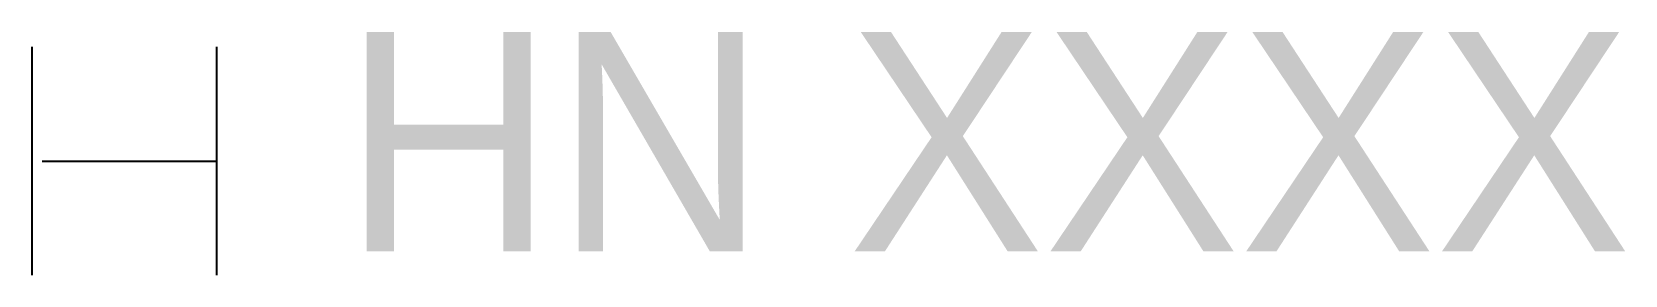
# Model space of a CAD drawing. Header units: metres. Extents: x -174531 to -172716, y -297987 to -297709.
import ezdxf

# ---------------------------------------------------------------- set-up
doc = ezdxf.new("R2010")
doc.units = ezdxf.units.M
doc.layers.add('DIM', color=4, linetype='Continuous')
doc.layers.add('K', color=2, linetype='Continuous')

msp = doc.modelspace()

# ---------------------------------------------------------------- linework, layer by layer
at = {"layer": 'K'}
for p, q in [((-174530.58, -297726.55), (-174530.58, -297986.66)), ((-174320.14, -297726.55), (-174320.14, -297986.66)), ((-174518.89, -297856.6), (-174320.14, -297856.6))]:
    msp.add_line(p, q, dxfattribs=at)

# ---------------------------------------------------------------- texts
at = {"layer": 'DIM'}
msp.add_text('HN XXXX', height=250, dxfattribs=at).set_placement((-174176.58, -297959.37))

doc.saveas('drawing.dxf')
